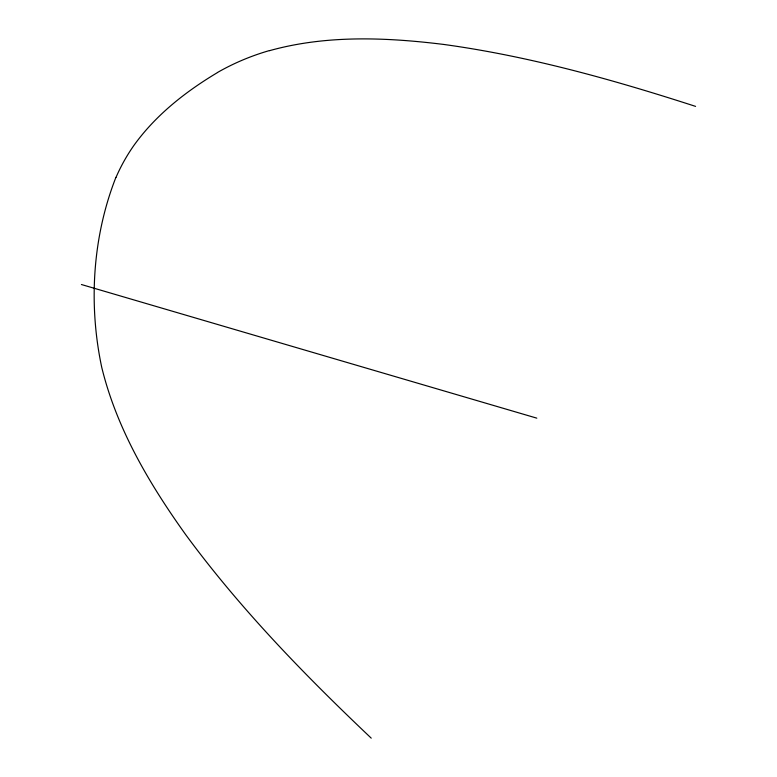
<?xml version="1.0" encoding="UTF-8"?>
<svg xmlns="http://www.w3.org/2000/svg" width="777" height="777" viewBox="0 0 777 777"><rect width="100%" height="100%" fill="white"/><g stroke="black" fill="none" stroke-linecap="round" stroke-linejoin="round"><path stroke-width="1.17" d="M115.89 177.418C92.414 237.228 88.413 304.691 101.738 367.346C116.657 428.622 149.291 483.77 185.674 534.625C240.171 608.779 304.555 674.97 371.231 738.15M217.511 72.552C185.616 91.599 155.585 115.142 133.809 145.561A220.415 195.639 49.8 0 0 115.967 177.457M269.444 50.69C326.058 34.868 385.829 37.306 443.599 44.425C529.496 56.216 613.238 79.759 695.58 106.381M81.42 284.518L536.81 418.152M217.473 72.494A281.973 249.796 41.7 0 1 269.396 50.583"/></g></svg>
